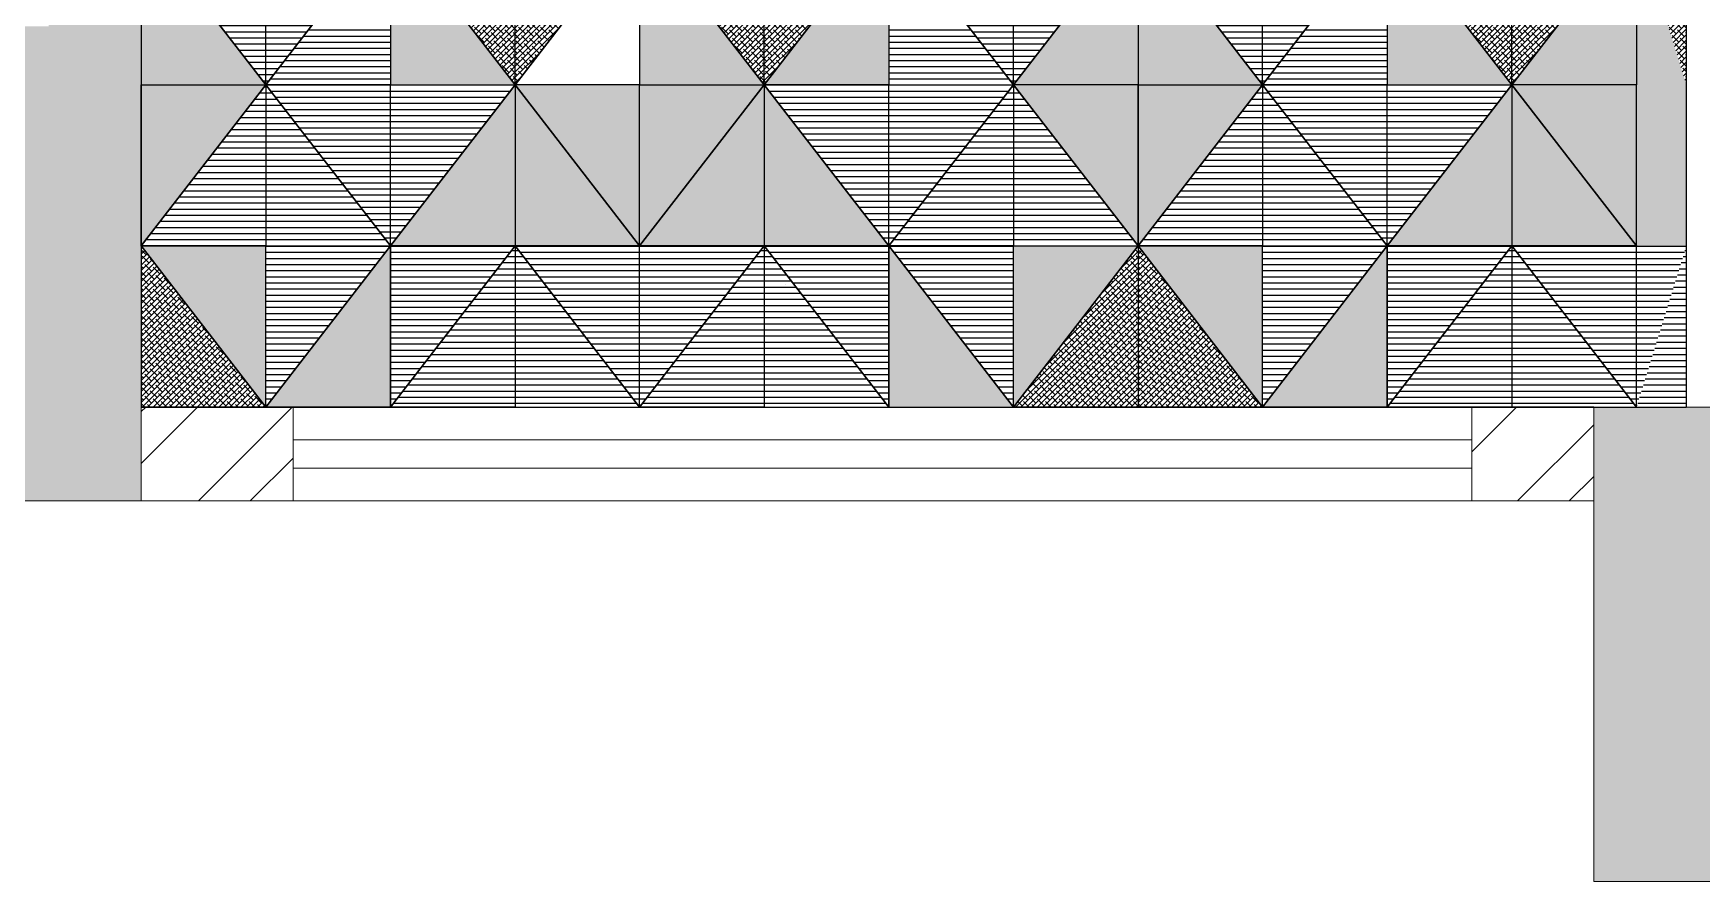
# Model space of a CAD drawing. Header units: millimetres. Extents: x 86441 to 190201, y 16532 to 98188.
# Drawn here: x 157429 to 161518, y 85053 to 87134 of the extents above; entities that cross this region are included whole.
import ezdxf

# ---------------------------------------------------------------- set-up
doc = ezdxf.new("R2010")
doc.units = ezdxf.units.MM
doc.header["$LTSCALE"] = 0.1
doc.layers.add('COLUMN', color=1, linetype='Continuous', lineweight=0)
doc.layers.add('WINDOW', color=5, linetype='Continuous', lineweight=0)
pattern_1 = [(0, (65173.731, 74447.435), (0, 15), [])]
pattern_2 = [(0, (64559.126, 73701.996), (0, 15), [])]
pattern_3 = [(45, (66895.312, 75217.435), (-6.7351921, 6.7351921), []), (135, (66895.312, 75217.435), (-20.2055763, 6.7351921), [23.8125, -14.2875])]
pattern_4 = [(0, (63569.447, 74447.435), (0, 15), [])]
pattern_5 = [(0, (62954.842, 73701.996), (0, 15), [])]
pattern_6 = [(45, (65291.028, 75217.435), (-6.7351921, 6.7351921), []), (135, (65291.028, 75217.435), (-20.2055763, 6.7351921), [23.8125, -14.2875])]
pattern_7 = [(0, (67616.893, 74447.435), (0, 15), [])]
pattern_8 = [(0, (67002.288, 73701.996), (0, 15), [])]
pattern_9 = [(0, (69298.474, 74061.116), (0, 15), [])]
pattern_10 = [(0, (67613.079, 73306.556), (0, 15), [])]
pattern_11 = [(45, (69338.474, 75217.435), (-6.7351921, 6.7351921), []), (135, (69338.474, 75217.435), (-20.2055763, 6.7351921), [23.8125, -14.2875])]

msp = doc.modelspace()

# ---------------------------------------------------------------- hatches: boundary and pattern name
at = {"true_color": 0xb1a785, "transparency": 33554687}
h = msp.add_hatch(color=253, dxfattribs=at)
h.dxf.hatch_style = 1
h.paths.add_polyline_path([(157693.7, 87402.9), (157466.7, 87402.9), (157466.7, 87150.6), (157693.7, 87150.6)])
h.paths.add_polyline_path([(157693.7, 87007.4), (157999.1, 87007.4), (157693.7, 87402.9)])
at = {"true_color": 0x65502f, "transparency": 33554687}
h = msp.add_hatch(dxfattribs=at)
h.set_pattern_fill('_USER', color=59, scale=15, pattern_type=0)
h.set_pattern_definition(pattern_1)
h.paths.add_polyline_path([(157693.7, 87402.9), (157999.1, 87402.9), (157999.1, 87007.4)])
at = {"true_color": 0x242b7a, "transparency": 33554687}
h = msp.add_hatch(dxfattribs=at)
h.set_pattern_fill('_USER', color=177, scale=15, pattern_type=0)
h.set_pattern_definition(pattern_2)
h.paths.add_polyline_path([(158304.5, 87402.9), (157999.1, 87007.4), (158304.5, 87007.4)])
at = {"true_color": 0x65502f, "transparency": 33554687}
h = msp.add_hatch(dxfattribs=at)
h.set_pattern_fill('_USER', color=59, scale=15, pattern_type=0)
h.set_pattern_definition(pattern_1)
h.paths.add_polyline_path([(158304.5, 87402.9), (157999.1, 87402.9), (157999.1, 87007.4)])
at = {"true_color": 0xb1a785, "transparency": 33554687}
h = msp.add_hatch(color=253, dxfattribs=at)
h.dxf.hatch_style = 1
h.paths.add_polyline_path([(158304.5, 87007.4), (158609.9, 87007.4), (158304.5, 87402.9)])
at = {"true_color": 0x65502f, "transparency": 33554687}
h = msp.add_hatch(dxfattribs=at)
h.set_pattern_fill('ANSI38', color=59, scale=3)
h.set_pattern_definition(pattern_3)
h.paths.add_polyline_path([(158609.9, 87007.4), (158609.9, 87402.9), (158304.5, 87402.9)])
h = msp.add_hatch(dxfattribs=at)
h.set_pattern_fill('ANSI38', color=59, scale=3)
h.set_pattern_definition(pattern_3)
h.paths.add_polyline_path([(158915.3, 87402.9), (158609.9, 87402.9), (158609.9, 87007.4)])
h = msp.add_hatch(dxfattribs=at)
h.set_pattern_fill('ANSI38', color=59, scale=3)
h.set_pattern_definition(pattern_6)
h.paths.add_polyline_path([(159220.7, 87007.4), (159220.7, 87402.9), (158915.3, 87402.9)])
at = {"true_color": 0xb1a785, "transparency": 33554687}
h = msp.add_hatch(color=253, dxfattribs=at)
h.dxf.hatch_style = 1
h.paths.add_polyline_path([(158915.3, 87007.4), (159220.7, 87007.4), (158915.3, 87402.9)])
h = msp.add_hatch(color=253, dxfattribs=at)
h.dxf.hatch_style = 1
h.paths.add_polyline_path([(159526.1, 87402.9), (159220.7, 87007.4), (159526.1, 87007.4)])
at = {"true_color": 0x65502f, "transparency": 33554687}
h = msp.add_hatch(dxfattribs=at)
h.set_pattern_fill('ANSI38', color=59, scale=3)
h.set_pattern_definition(pattern_6)
h.paths.add_polyline_path([(159526.1, 87402.9), (159220.7, 87402.9), (159220.7, 87007.4)])
at = {"true_color": 0x242b7a, "transparency": 33554687}
h = msp.add_hatch(dxfattribs=at)
h.set_pattern_fill('_USER', color=177, scale=15, pattern_type=0)
h.set_pattern_definition(pattern_5)
h.paths.add_polyline_path([(159526.1, 87007.4), (159831.5, 87007.4), (159526.1, 87402.9)])
at = {"true_color": 0x65502f, "transparency": 33554687}
h = msp.add_hatch(dxfattribs=at)
h.set_pattern_fill('_USER', color=59, scale=15, pattern_type=0)
h.set_pattern_definition(pattern_4)
h.paths.add_polyline_path([(159526.1, 87402.9), (159831.5, 87402.9), (159831.5, 87007.4)])
h = msp.add_hatch(dxfattribs=at)
h.set_pattern_fill('_USER', color=59, scale=15, pattern_type=0)
h.set_pattern_definition(pattern_4)
h.paths.add_polyline_path([(160136.9, 87402.9), (159831.5, 87402.9), (159831.5, 87007.4)])
at = {"true_color": 0xb1a785, "transparency": 33554687}
h = msp.add_hatch(color=253, dxfattribs=at)
h.dxf.hatch_style = 1
h.paths.add_polyline_path([(160136.9, 87402.9), (159831.5, 87007.4), (160136.9, 87007.4)])
at = {"true_color": 0x65502f, "transparency": 33554687}
h = msp.add_hatch(dxfattribs=at)
h.set_pattern_fill('_USER', color=59, scale=15, pattern_type=0)
h.set_pattern_definition(pattern_7)
h.paths.add_polyline_path([(160136.9, 87402.9), (160442.3, 87402.9), (160442.3, 87007.4)])
at = {"true_color": 0xb1a785, "transparency": 33554687}
h = msp.add_hatch(color=253, dxfattribs=at)
h.dxf.hatch_style = 1
h.paths.add_polyline_path([(160136.9, 87007.4), (160442.3, 87007.4), (160136.9, 87402.9)])
at = {"true_color": 0x242b7a, "transparency": 33554687}
h = msp.add_hatch(dxfattribs=at)
h.set_pattern_fill('_USER', color=177, scale=15, pattern_type=0)
h.set_pattern_definition(pattern_8)
h.paths.add_polyline_path([(160747.7, 87402.9), (160442.3, 87007.4), (160747.7, 87007.4)])
at = {"true_color": 0x65502f, "transparency": 33554687}
h = msp.add_hatch(dxfattribs=at)
h.set_pattern_fill('_USER', color=59, scale=15, pattern_type=0)
h.set_pattern_definition(pattern_7)
h.paths.add_polyline_path([(160747.7, 87402.9), (160442.3, 87402.9), (160442.3, 87007.4)])
at = {"true_color": 0xb1a785, "transparency": 33554687}
h = msp.add_hatch(color=253, dxfattribs=at)
h.dxf.hatch_style = 1
h.paths.add_polyline_path([(160747.7, 87007.4), (161053.1, 87007.4), (160747.7, 87402.9)])
at = {"true_color": 0x65502f, "transparency": 33554687}
h = msp.add_hatch(dxfattribs=at)
h.set_pattern_fill('ANSI38', color=59, scale=3)
h.set_pattern_definition(pattern_11)
h.paths.add_polyline_path([(161053.1, 87007.4), (161053.1, 87402.9), (160747.7, 87402.9)])
h = msp.add_hatch(dxfattribs=at)
h.set_pattern_fill('ANSI38', color=59, scale=3)
h.set_pattern_definition(pattern_11)
h.paths.add_polyline_path([(161358.5, 87402.9), (161053.1, 87402.9), (161053.1, 87007.4)])
at = {"true_color": 0xb1a785, "transparency": 33554687}
h = msp.add_hatch(color=253, dxfattribs=at)
h.dxf.hatch_style = 1
h.paths.add_polyline_path([(161358.5, 87402.9), (161053.1, 87007.4), (161358.5, 87007.4)])
h = msp.add_hatch(color=253, dxfattribs=at)
h.dxf.hatch_style = 1
h.paths.add_polyline_path([(161358.5, 87402.9), (161480.7, 87007.4), (161358.5, 87007.4)])
at = {"true_color": 0x65502f, "transparency": 33554687}
h = msp.add_hatch(dxfattribs=at)
h.set_pattern_fill('ANSI38', color=59, scale=3)
h.set_pattern_definition(pattern_11)
h.paths.add_polyline_path([(161358.5, 87402.9), (161480.7, 87402.9), (161480.7, 87007.4)])
h = msp.add_hatch(dxfattribs=at)
h.set_pattern_fill('_USER', color=59, scale=15, pattern_type=0)
h.set_pattern_definition(pattern_1)
h.paths.add_polyline_path([(157693.7, 86612), (157999.1, 86612), (157999.1, 87007.4)])
at = {"true_color": 0xb1a785, "transparency": 33554687}
h = msp.add_hatch(color=253, dxfattribs=at)
h.dxf.hatch_style = 1
h.paths.add_polyline_path([(157693.7, 86612), (157999.1, 87007.4), (157693.7, 87007.4)])
at = {"true_color": 0x65502f, "transparency": 33554687}
h = msp.add_hatch(dxfattribs=at)
h.set_pattern_fill('_USER', color=59, scale=15, pattern_type=0)
h.set_pattern_definition([(0, (66244.522, 74327.435), (0, 15), [])])
h.paths.add_polyline_path([(158304.5, 86612), (157999.1, 86612), (157999.1, 87007.4)])
at = {"true_color": 0x242b7a, "transparency": 33554687}
h = msp.add_hatch(dxfattribs=at)
h.set_pattern_fill('_USER', color=177, scale=15, pattern_type=0)
h.set_pattern_definition(pattern_2)
h.paths.add_polyline_path([(158304.5, 87007.4), (157999.1, 87007.4), (158304.5, 86612)])
at = {"true_color": 0x66682c, "transparency": 33554687}
h = msp.add_hatch(color=77, dxfattribs=at)
h.dxf.hatch_style = 1
h.paths.add_polyline_path([(158304.5, 86612), (158609.9, 86612), (158609.9, 87007.4)])
at = {"true_color": 0x242b7a, "transparency": 33554687}
h = msp.add_hatch(dxfattribs=at)
h.set_pattern_fill('_USER', color=177, scale=15, pattern_type=0)
h.set_pattern_definition([(0, (65849.917, 73701.996), (0, 15), [])])
h.paths.add_polyline_path([(158609.9, 87007.4), (158304.5, 87007.4), (158304.5, 86612)])
at = {"true_color": 0x66682c, "transparency": 33554687}
h = msp.add_hatch(color=77, dxfattribs=at)
h.dxf.hatch_style = 1
h.paths.add_polyline_path([(158915.3, 86612), (158609.9, 86612), (158609.9, 87007.4)])
at = {"true_color": 0xb1a785, "transparency": 33554687}
h = msp.add_hatch(color=253, dxfattribs=at)
h.dxf.hatch_style = 1
h.paths.add_polyline_path([(158915.3, 87007.4), (158609.9, 87007.4), (158915.3, 86612)])
at = {"true_color": 0x66682c, "transparency": 33554687}
h = msp.add_hatch(color=77, dxfattribs=at)
h.dxf.hatch_style = 1
h.paths.add_polyline_path([(158915.3, 86612), (159220.7, 86612), (159220.7, 87007.4)])
at = {"true_color": 0xb1a785, "transparency": 33554687}
h = msp.add_hatch(color=253, dxfattribs=at)
h.dxf.hatch_style = 1
h.paths.add_polyline_path([(158915.3, 86612), (159220.7, 87007.4), (158915.3, 87007.4)])
at = {"true_color": 0x66682c, "transparency": 33554687}
h = msp.add_hatch(color=77, dxfattribs=at)
h.dxf.hatch_style = 1
h.paths.add_polyline_path([(159526.1, 86612), (159220.7, 86612), (159220.7, 87007.4)])
at = {"true_color": 0x242b7a, "transparency": 33554687}
h = msp.add_hatch(dxfattribs=at)
h.set_pattern_fill('_USER', color=177, scale=15, pattern_type=0)
h.set_pattern_definition([(0, (64245.633, 73701.996), (0, 15), [])])
h.paths.add_polyline_path([(159526.1, 87007.4), (159220.7, 87007.4), (159526.1, 86612)])
at = {"true_color": 0x65502f, "transparency": 33554687}
h = msp.add_hatch(dxfattribs=at)
h.set_pattern_fill('_USER', color=59, scale=15, pattern_type=0)
h.set_pattern_definition([(0, (64640.237, 74327.435), (0, 15), [])])
h.paths.add_polyline_path([(159526.1, 86612), (159831.5, 86612), (159831.5, 87007.4)])
at = {"true_color": 0x242b7a, "transparency": 33554687}
h = msp.add_hatch(dxfattribs=at)
h.set_pattern_fill('_USER', color=177, scale=15, pattern_type=0)
h.set_pattern_definition(pattern_5)
h.paths.add_polyline_path([(159526.1, 86612), (159831.5, 87007.4), (159526.1, 87007.4)])
at = {"true_color": 0x65502f, "transparency": 33554687}
h = msp.add_hatch(dxfattribs=at)
h.set_pattern_fill('_USER', color=59, scale=15, pattern_type=0)
h.set_pattern_definition(pattern_4)
h.paths.add_polyline_path([(160136.9, 86612), (159831.5, 86612), (159831.5, 87007.4)])
at = {"true_color": 0xb1a785, "transparency": 33554687}
h = msp.add_hatch(color=253, dxfattribs=at)
h.dxf.hatch_style = 1
h.paths.add_polyline_path([(160136.9, 87007.4), (159831.5, 87007.4), (160136.9, 86612)])
at = {"true_color": 0x65502f, "transparency": 33554687}
h = msp.add_hatch(dxfattribs=at)
h.set_pattern_fill('_USER', color=59, scale=15, pattern_type=0)
h.set_pattern_definition(pattern_7)
h.paths.add_polyline_path([(160136.9, 86612), (160442.3, 86612), (160442.3, 87007.4)])
at = {"true_color": 0xb1a785, "transparency": 33554687}
h = msp.add_hatch(color=253, dxfattribs=at)
h.dxf.hatch_style = 1
h.paths.add_polyline_path([(160136.9, 86612), (160442.3, 87007.4), (160136.9, 87007.4)])
at = {"true_color": 0x65502f, "transparency": 33554687}
h = msp.add_hatch(dxfattribs=at)
h.set_pattern_fill('_USER', color=59, scale=15, pattern_type=0)
h.set_pattern_definition([(0, (68687.684, 74327.435), (0, 15), [])])
h.paths.add_polyline_path([(160747.7, 86612), (160442.3, 86612), (160442.3, 87007.4)])
at = {"true_color": 0x242b7a, "transparency": 33554687}
h = msp.add_hatch(dxfattribs=at)
h.set_pattern_fill('_USER', color=177, scale=15, pattern_type=0)
h.set_pattern_definition(pattern_8)
h.paths.add_polyline_path([(160747.7, 87007.4), (160442.3, 87007.4), (160747.7, 86612)])
at = {"true_color": 0x66682c, "transparency": 33554687}
h = msp.add_hatch(color=77, dxfattribs=at)
h.dxf.hatch_style = 1
h.paths.add_polyline_path([(160747.7, 86612), (161053.1, 86612), (161053.1, 87007.4)])
at = {"true_color": 0x242b7a, "transparency": 33554687}
h = msp.add_hatch(dxfattribs=at)
h.set_pattern_fill('_USER', color=177, scale=15, pattern_type=0)
h.set_pattern_definition([(0, (68293.079, 73701.996), (0, 15), [])])
h.paths.add_polyline_path([(161053.1, 87007.4), (160747.7, 87007.4), (160747.7, 86612)])
at = {"true_color": 0x66682c, "transparency": 33554687}
h = msp.add_hatch(color=77, dxfattribs=at)
h.dxf.hatch_style = 1
h.paths.add_polyline_path([(161358.5, 86612), (161053.1, 86612), (161053.1, 87007.4)])
at = {"true_color": 0xb1a785, "transparency": 33554687}
h = msp.add_hatch(color=253, dxfattribs=at)
h.dxf.hatch_style = 1
h.paths.add_polyline_path([(161358.5, 87007.4), (161053.1, 87007.4), (161358.5, 86612)])
h = msp.add_hatch(color=253, dxfattribs=at)
h.dxf.hatch_style = 1
h.paths.add_polyline_path([(161358.5, 87007.4), (161480.7, 87007.4), (161358.5, 86612)])
at = {"true_color": 0x66682c, "transparency": 33554687}
h = msp.add_hatch(color=77, dxfattribs=at)
h.dxf.hatch_style = 1
h.paths.add_polyline_path([(161358.5, 86612), (161480.7, 86612), (161480.7, 87007.4)])
at = {"true_color": 0x65502f, "transparency": 33554687}
h = msp.add_hatch(dxfattribs=at)
h.set_pattern_fill('ANSI38', color=59, scale=3)
h.set_pattern_definition([(45, (65979.126, 75281.996), (-6.7351921, 6.7351921), []), (135, (65979.126, 75281.996), (-20.2055763, 6.7351921), [23.8125, -14.2875])])
h.paths.add_polyline_path([(157693.7, 86612), (157693.7, 86216.6), (157999.1, 86216.6)])
at = {"true_color": 0x66682c, "transparency": 33554687}
h = msp.add_hatch(color=77, dxfattribs=at)
h.dxf.hatch_style = 1
h.paths.add_polyline_path([(157693.7, 86612), (157999.1, 86612), (157999.1, 86216.6)])
at = {"true_color": 0x65502f, "transparency": 33554687}
h = msp.add_hatch(dxfattribs=at)
h.set_pattern_fill('_USER', color=59, scale=15, pattern_type=0)
h.set_pattern_definition([(0, (66244.522, 73336.556), (0, 15), [])])
h.paths.add_polyline_path([(158304.5, 86612), (157999.1, 86612), (157999.1, 86216.6)])
at = {"true_color": 0xb1a785, "transparency": 33554687}
h = msp.add_hatch(color=253, dxfattribs=at)
h.dxf.hatch_style = 1
h.paths.add_polyline_path([(158304.5, 86612), (157999.1, 86216.6), (158304.5, 86216.6)])
at = {"true_color": 0x65502f, "transparency": 33554687}
h = msp.add_hatch(dxfattribs=at)
h.set_pattern_fill('_USER', color=59, scale=15, pattern_type=0)
h.set_pattern_definition([(0, (66549.917, 73336.556), (0, 15), [])])
h.paths.add_polyline_path([(158609.9, 86612), (158304.5, 86612), (158304.5, 86216.6)])
h = msp.add_hatch(dxfattribs=at)
h.set_pattern_fill('_USER', color=59, scale=15, pattern_type=0)
h.set_pattern_definition([(0, (65756.893, 74061.116), (0, 15), [])])
h.paths.add_polyline_path([(158304.5, 86216.6), (158609.9, 86216.6), (158609.9, 86612)])
h = msp.add_hatch(dxfattribs=at)
h.set_pattern_fill('_USER', color=59, scale=15, pattern_type=0)
h.set_pattern_definition([(0, (66855.312, 74061.116), (0, 15), [])])
h.paths.add_polyline_path([(158915.3, 86216.6), (158609.9, 86216.6), (158609.9, 86612)])
at = {"true_color": 0x242b7a, "transparency": 33554687}
h = msp.add_hatch(dxfattribs=at)
h.set_pattern_fill('_USER', color=177, scale=15, pattern_type=0)
h.set_pattern_definition([(0, (65169.917, 73306.556), (0, 15), [])])
h.paths.add_polyline_path([(158915.3, 86612), (158609.9, 86612), (158915.3, 86216.6)])
at = {"true_color": 0x65502f, "transparency": 33554687}
h = msp.add_hatch(dxfattribs=at)
h.set_pattern_fill('_USER', color=59, scale=15, pattern_type=0)
h.set_pattern_definition([(0, (65251.028, 74061.116), (0, 15), [])])
h.paths.add_polyline_path([(158915.3, 86216.6), (159220.7, 86216.6), (159220.7, 86612)])
at = {"true_color": 0x242b7a, "transparency": 33554687}
h = msp.add_hatch(dxfattribs=at)
h.set_pattern_fill('_USER', color=177, scale=15, pattern_type=0)
h.set_pattern_definition([(0, (63565.633, 73306.556), (0, 15), [])])
h.paths.add_polyline_path([(158915.3, 86216.6), (159220.7, 86612), (158915.3, 86612)])
at = {"true_color": 0x65502f, "transparency": 33554687}
h = msp.add_hatch(dxfattribs=at)
h.set_pattern_fill('_USER', color=59, scale=15, pattern_type=0)
h.set_pattern_definition([(0, (64945.633, 73336.556), (0, 15), [])])
h.paths.add_polyline_path([(159220.7, 86612), (159526.1, 86612), (159526.1, 86216.6)])
h = msp.add_hatch(dxfattribs=at)
h.set_pattern_fill('_USER', color=59, scale=15, pattern_type=0)
h.set_pattern_definition([(0, (64152.609, 74061.116), (0, 15), [])])
h.paths.add_polyline_path([(159526.1, 86216.6), (159220.7, 86216.6), (159220.7, 86612)])
h = msp.add_hatch(dxfattribs=at)
h.set_pattern_fill('_USER', color=59, scale=15, pattern_type=0)
h.set_pattern_definition([(0, (64640.237, 73336.556), (0, 15), [])])
h.paths.add_polyline_path([(159526.1, 86612), (159831.5, 86612), (159831.5, 86216.6)])
at = {"true_color": 0xb1a785, "transparency": 33554687}
h = msp.add_hatch(color=253, dxfattribs=at)
h.dxf.hatch_style = 1
h.paths.add_polyline_path([(159526.1, 86216.6), (159831.5, 86216.6), (159526.1, 86612)])
at = {"true_color": 0x65502f, "transparency": 33554687}
h = msp.add_hatch(dxfattribs=at)
h.set_pattern_fill('ANSI38', color=59, scale=3)
h.set_pattern_definition([(45, (64374.842, 75281.996), (-6.7351921, 6.7351921), []), (135, (64374.842, 75281.996), (-20.2055763, 6.7351921), [23.8125, -14.2875])])
h.paths.add_polyline_path([(159831.5, 86216.6), (160136.9, 86216.6), (160136.9, 86612)])
at = {"true_color": 0x66682c, "transparency": 33554687}
h = msp.add_hatch(color=77, dxfattribs=at)
h.dxf.hatch_style = 1
h.paths.add_polyline_path([(160136.9, 86612), (159831.5, 86612), (159831.5, 86216.6)])
at = {"true_color": 0x65502f, "transparency": 33554687}
h = msp.add_hatch(dxfattribs=at)
h.set_pattern_fill('ANSI38', color=59, scale=3)
h.set_pattern_definition([(45, (68422.288, 75281.996), (-6.7351921, 6.7351921), []), (135, (68422.288, 75281.996), (-20.2055763, 6.7351921), [23.8125, -14.2875])])
h.paths.add_polyline_path([(160136.9, 86612), (160136.9, 86216.6), (160442.3, 86216.6)])
at = {"true_color": 0x66682c, "transparency": 33554687}
h = msp.add_hatch(color=77, dxfattribs=at)
h.dxf.hatch_style = 1
h.paths.add_polyline_path([(160136.9, 86612), (160442.3, 86612), (160442.3, 86216.6)])
at = {"true_color": 0x65502f, "transparency": 33554687}
h = msp.add_hatch(dxfattribs=at)
h.set_pattern_fill('_USER', color=59, scale=15, pattern_type=0)
h.set_pattern_definition([(0, (68687.684, 73336.556), (0, 15), [])])
h.paths.add_polyline_path([(160747.7, 86612), (160442.3, 86612), (160442.3, 86216.6)])
at = {"true_color": 0xb1a785, "transparency": 33554687}
h = msp.add_hatch(color=253, dxfattribs=at)
h.dxf.hatch_style = 1
h.paths.add_polyline_path([(160747.7, 86612), (160442.3, 86216.6), (160747.7, 86216.6)])
at = {"true_color": 0x65502f, "transparency": 33554687}
h = msp.add_hatch(dxfattribs=at)
h.set_pattern_fill('_USER', color=59, scale=15, pattern_type=0)
h.set_pattern_definition([(0, (68993.079, 73336.556), (0, 15), [])])
h.paths.add_polyline_path([(161053.1, 86612), (160747.7, 86612), (160747.7, 86216.6)])
h = msp.add_hatch(dxfattribs=at)
h.set_pattern_fill('_USER', color=59, scale=15, pattern_type=0)
h.set_pattern_definition([(0, (68200.055, 74061.116), (0, 15), [])])
h.paths.add_polyline_path([(160747.7, 86216.6), (161053.1, 86216.6), (161053.1, 86612)])
h = msp.add_hatch(dxfattribs=at)
h.set_pattern_fill('_USER', color=59, scale=15, pattern_type=0)
h.set_pattern_definition(pattern_9)
h.paths.add_polyline_path([(161358.5, 86216.6), (161053.1, 86216.6), (161053.1, 86612)])
at = {"true_color": 0x242b7a, "transparency": 33554687}
h = msp.add_hatch(dxfattribs=at)
h.set_pattern_fill('_USER', color=177, scale=15, pattern_type=0)
h.set_pattern_definition(pattern_10)
h.paths.add_polyline_path([(161358.5, 86612), (161053.1, 86612), (161358.5, 86216.6)])
h = msp.add_hatch(dxfattribs=at)
h.set_pattern_fill('_USER', color=177, scale=15, pattern_type=0)
h.set_pattern_definition(pattern_10)
h.paths.add_polyline_path([(161358.5, 86612), (161480.7, 86612), (161358.5, 86216.6)])
at = {"true_color": 0x65502f, "transparency": 33554687}
h = msp.add_hatch(dxfattribs=at)
h.set_pattern_fill('_USER', color=59, scale=15, pattern_type=0)
h.set_pattern_definition(pattern_9)
h.paths.add_polyline_path([(161358.5, 86216.6), (161480.7, 86216.6), (161480.7, 86612)])
at = {"layer": 'COLUMN', "true_color": 0xed1f24, "transparency": 33554687}
h = msp.add_hatch(dxfattribs=at)
h.set_pattern_fill('AR-CONC', color=240, scale=2)
h.set_pattern_definition([(50, (64319.13, 59517.1), (364.36934, -31.8782), [38.1, -419.1]), (355, (64319.13, 59517.1), (-70.4868, 382.1137), [30.48, -335.2812]), (100.45144, (64349.5, 59514.44), (293.8825, 350.2355), [32.38, -356.1805]), (46.1842, (64319.13, 59618.7), (542.158, -84.0847), [57.15, -628.65]), (96.63556, (64364.3, 59611.7), (474.8083, 494.8522), [48.57, -534.2712]), (351.18415, (64319.1, 59618.7), (474.8083, 494.8522), [45.72, -502.9195]), (21, (64369.93, 59593.3), (303.2288, -204.5304), [38.1, -419.1]), (326, (64369.93, 59593.3), (123.604, 368.3759), [30.48, -335.28]), (71.45144, (64395.2, 59576.25), (426.8328, 163.8455), [32.38, -356.1799]), (37.5, (64319.13, 59517.1), (6.1772, 169.11008), [0, -331.216, 0, -340.36, 0, -336.55]), (7.5, (64319.13, 59517.1), (133.63933, 200.36115), [0, -194.056, 0, -323.596, 0, -128.27]), (327.5, (64205.84, 59517.1), (271.18119, -11.45749), [0, -127, 0, -396.24, 0, -525.78]), (317.5, (64155.04, 59517.1), (296.25836, 50.853), [0, -165.1, 0, -263.144, 0, -373.38])])
h.paths.add_polyline_path([(171882, 91480.7), (170717, 91480.7), (170717, 91178.7), (171882, 91178.7)])
h.paths.add_polyline_path([(162418.7, 91220.6), (161253.7, 91220.6), (161253.7, 90918.6), (162416.7, 90918.6)])
h.paths.add_polyline_path([(153621.7, 96693.6), (152341.7, 96693.6), (152341.7, 96314.6), (153621.7, 96314.6), (153621.7, 96340.5)])
h.paths.add_polyline_path([(166967.7, 86283.6), (166584.7, 86283.6), (166584.7, 85052.6), (166967.7, 85052.6)])
h.paths.add_polyline_path([(161555.7, 86216.6), (161253.7, 86216.6), (161253.7, 85052.6), (161555.7, 85052.6)])
h.paths.add_polyline_path([(157693.7, 87150.6), (157391.7, 87150.6), (157391.7, 85986.6), (157693.7, 85986.6)])
h.paths.add_polyline_path([(153621.7, 86365.6), (152341.7, 86365.6), (152341.7, 85986.6), (153621.7, 85986.6)])
h.paths.add_polyline_path([(157693.7, 96463.6), (157693.7, 96693.6), (157391.7, 96693.6), (157391.7, 95529.6), (157693.7, 95529.6)])
h.paths.add_polyline_path([(161555.7, 96693.6), (161253.7, 96693.6), (161253.7, 95529.6), (161555.7, 95529.6)])
h.paths.add_polyline_path([(176431, 86543.7), (176201, 86543.7), (176048, 86543.7), (176048, 86206.4), (176048, 85542.7), (176048, 85312.7), (176431, 85312.7)])
h.paths.add_polyline_path([(171019, 86881.7), (170792, 86881.7), (170717, 86881.7), (170717, 86476.7), (170717, 85312.7), (171019, 85312.7), (171019, 85542.7)])
h.paths.add_polyline_path([(171019, 96723.7), (171019, 96953.7), (170717, 96953.7), (170717, 95789.7), (170792, 95789.7), (170792, 95790.5), (171019, 95790.5), (171019, 96454.1)])
at = {"layer": 'COLUMN', "lineweight": 9, "true_color": 0x636466, "transparency": 33554687}
h = msp.add_hatch(dxfattribs=at)
h.set_pattern_fill('STEEL', color=251, scale=80)
h.set_pattern_definition([(45, (64319.13, 59517.1), (-179.6051, 179.6051), []), (45, (64319.13, 59644.1), (-179.6051, 179.6051), [])])
h.paths.add_polyline_path([(164595.2, 86583.6), (164255.7, 86583.6), (164255.7, 86433.6), (164595.2, 86433.6)])
h.paths.add_polyline_path([(174507, 93073.4), (174357, 93073.4), (174357, 91923.4), (174507, 91923.4)], flags=17)
h.paths.add_polyline_path([(173607, 92073.4), (172557, 92073.4), (172557, 91923.4), (173607, 91923.4)], flags=17)
h.paths.add_polyline_path([(165970.7, 88424.6), (163243.7, 88424.6), (163243.7, 88274.6), (165970.7, 88274.6)])
h.paths.add_polyline_path([(164255.7, 86216.6), (164255.7, 86477), (164105.7, 86477), (164105.7, 86216.6), (164105.7, 85282.6), (164255.7, 85282.6)])
h.paths.add_polyline_path([(165495.2, 86482.6), (165345.2, 86482.6), (165345.2, 85282.6), (165495.2, 85282.6), (165495.2, 85783.1)])
h.paths.add_polyline_path([(164105.7, 86374.6), (163655.7, 86374.6), (163655.7, 86224.6), (164105.7, 86224.6)])
h.paths.add_polyline_path([(164255.7, 87374.6), (164105.7, 87374.6), (164105.7, 86989.1), (164255.7, 86989.1)])
h.paths.add_polyline_path([(164105.7, 87374.6), (162455.7, 87374.6), (162455.7, 87224.6), (164105.7, 87224.6)])
h.paths.add_polyline_path([(162905.7, 87224.6), (162755.7, 87224.6), (162755.7, 86224.6), (162905.7, 86224.6), (162905.7, 86374.6)])
h.paths.add_polyline_path([(166737.7, 86583.6), (166584.7, 86583.6), (166245.2, 86583.6), (166245.2, 86433.6), (166584.7, 86433.6), (166737.7, 86433.6)], flags=17)
h.paths.add_polyline_path([(157391.7, 86216.6), (153621.7, 86216.6), (153621.7, 85986.6), (157391.7, 85986.6)])
h.paths.add_polyline_path([(161253.7, 86216.6), (160954.7, 86216.6), (160954.7, 85986.6), (161253.7, 85986.6)])
h.paths.add_polyline_path([(158065.7, 86216.6), (157693.7, 86216.6), (157693.7, 85986.6), (158065.7, 85986.6)])
h.paths.add_polyline_path([(166584.7, 85282.6), (166309.8, 85282.6), (166309.8, 85052.6), (166584.7, 85052.6)])
h.paths.add_polyline_path([(165770.1, 85282.6), (165070.3, 85282.6), (165070.3, 85052.6), (165770.1, 85052.6)])
h.paths.add_polyline_path([(164524.9, 85282.6), (161555.7, 85282.6), (161555.7, 85052.6), (164524.9, 85052.6)])
h.paths.add_polyline_path([(166200.7, 88274.6), (165970.7, 88274.6), (165970.7, 87558.6), (166737.7, 87558.6), (166737.7, 86285.6), (166967.7, 86285.6), (166967.7, 87788.6), (166200.7, 87788.6)])
h.paths.add_polyline_path([(166200.7, 91516.6), (165970.7, 91516.6), (165970.7, 91163.6), (166200.7, 91163.6)])
h.paths.add_polyline_path([(166200.7, 96693.6), (165970.7, 96693.6), (165206.7, 96693.6), (165206.7, 96463.6), (165970.7, 96463.6), (165970.7, 94405.6), (166200.7, 94405.6)])
h.paths.add_polyline_path([(162317.7, 96693.6), (161555.7, 96693.6), (161555.7, 96463.6), (162317.7, 96463.6)])
h.paths.add_polyline_path([(158065.7, 96693.6), (157693.7, 96693.6), (157693.7, 96463.6), (158065.7, 96463.6)])
h.paths.add_polyline_path([(161253.7, 96693.6), (160954.7, 96693.6), (160954.7, 96463.6), (161253.7, 96463.6)])
h.paths.add_polyline_path([(157391.7, 96693.6), (153621.7, 96693.6), (153621.7, 96463.6), (157391.7, 96463.6)])
edge = h.paths.add_edge_path()
edge.add_line((176201, 86543.7), (176431, 86543.7))
edge.add_line((176204.2, 87817), (176201, 86538.2))
edge.add_line((176431, 88048.7), (176431, 86543.7))
edge.add_line((175664, 88048.7), (176431, 88048.7))
edge.add_line((175434.1, 87818.7), (176204.2, 87817))
edge.add_line((175664, 96953.7), (175664, 88048.7))
edge.add_line((175434.1, 96723.7), (175434.1, 87818.7))
edge.add_line((171019, 96953.7), (175664, 96953.7))
edge.add_line((171019, 96723.7), (175434.1, 96723.7))
edge.add_line((171019, 96953.7), (171019, 96723.7))
h.paths.add_polyline_path([(176048, 85542.7), (176048, 85312.7), (171019, 85312.7), (171019, 85542.7)])

# ---------------------------------------------------------------- linework, layer by layer
at = {"transparency": 33554687}
for p, q in [((161480.7, 89136.6), (161480.7, 86216.6)), ((157693.7, 86216.6), (161253.7, 86216.6))]:
    msp.add_line(p, q, dxfattribs=at)
at = {"color": 4, "lineweight": 18, "transparency": 33554687}
msp.add_line((161480.7, 86216.6), (161480.7, 89136.6), dxfattribs=at)
at = {"color": 7, "true_color": 0xffffff, "transparency": 33554687}
for p, q in [((157693.7, 87116.6), (157693.7, 86816.6)), ((157693.7, 87116.6), (157693.7, 86816.6)), ((160136.9, 87116.6), (160136.9, 86816.6)), ((160136.9, 87116.6), (160136.9, 86816.6)), ((160136.9, 87116.6), (160136.9, 86816.6)), ((160136.9, 87116.6), (160136.9, 86816.6)), ((157693.7, 86816.6), (157693.7, 86516.6)), ((157693.7, 86816.6), (157693.7, 86516.6)), ((160136.9, 86816.6), (160136.9, 86516.6)), ((160136.9, 86816.6), (160136.9, 86516.6)), ((160136.9, 86816.6), (160136.9, 86516.6)), ((160136.9, 86816.6), (160136.9, 86516.6)), ((157693.7, 86516.6), (157693.7, 86216.6)), ((157693.7, 86516.6), (157693.7, 86216.6)), ((159273.7, 86516.6), (159273.7, 86516.6)), ((160136.9, 86516.6), (160136.9, 86216.6)), ((160136.9, 86516.6), (160136.9, 86216.6)), ((160136.9, 86516.6), (160136.9, 86216.6)), ((160136.9, 86516.6), (160136.9, 86216.6)), ((157993.7, 86216.6), (157693.7, 86216.6)), ((158293.7, 86216.6), (157993.7, 86216.6)), ((159536.9, 86216.6), (159836.9, 86216.6)), ((159836.9, 86216.6), (160136.9, 86216.6)), ((160436.9, 86216.6), (160136.9, 86216.6)), ((160736.9, 86216.6), (160436.9, 86216.6)), ((160573.7, 86216.6), (160573.7, 86216.6)), ((160953.7, 86216.6), (160653.7, 86216.6)), ((161253.7, 86216.6), (160953.7, 86216.6)), ((161358.5, 86216.6), (161480.7, 86216.6))]:
    msp.add_line(p, q, dxfattribs=at)
at = {"color": 18, "lineweight": 5, "true_color": 0x000000, "transparency": 33554687}
for p, q in [((161358.5, 86216.6), (157693.7, 86216.6)), ((157693.7, 85986.6), (161253.7, 85986.6))]:
    msp.add_line(p, q, dxfattribs=at)
at = {"color": 18, "true_color": 0x000000, "transparency": 33554687}
msp.add_line((157693.7, 86216.6), (161253.7, 86216.6), dxfattribs=at)
at = {"color": 253, "true_color": 0xb1a785, "transparency": 33554687}
for points in [[(157999.1, 87007.4), (157999.1, 87402.9), (157693.7, 87402.9)], [(157693.7, 87402.9), (157693.7, 87007.4), (157999.1, 87007.4)], [(158304.5, 87402.9), (158304.5, 87007.4), (157999.1, 87007.4)], [(157999.1, 87007.4), (157999.1, 87402.9), (158304.5, 87402.9)], [(158304.5, 87402.9), (158304.5, 87007.4), (158609.9, 87007.4)], [(158609.9, 87007.4), (158609.9, 87402.9), (158304.5, 87402.9)], [(158609.9, 87007.4), (158609.9, 87402.9), (158915.3, 87402.9)], [(158915.3, 87402.9), (158915.3, 87007.4), (158609.9, 87007.4)], [(159220.7, 87007.4), (159220.7, 87402.9), (158915.3, 87402.9)], [(158915.3, 87402.9), (158915.3, 87007.4), (159220.7, 87007.4)], [(159526.1, 87402.9), (159526.1, 87007.4), (159220.7, 87007.4)], [(159220.7, 87007.4), (159220.7, 87402.9), (159526.1, 87402.9)], [(159526.1, 87402.9), (159526.1, 87007.4), (159831.5, 87007.4)], [(159831.5, 87007.4), (159831.5, 87402.9), (159526.1, 87402.9)], [(159831.5, 87007.4), (159831.5, 87402.9), (160136.9, 87402.9)], [(160136.9, 87402.9), (160136.9, 87007.4), (159831.5, 87007.4)], [(160442.3, 87007.4), (160442.3, 87402.9), (160136.9, 87402.9)], [(160136.9, 87402.9), (160136.9, 87007.4), (160442.3, 87007.4)], [(160747.7, 87402.9), (160747.7, 87007.4), (160442.3, 87007.4)], [(160442.3, 87007.4), (160442.3, 87402.9), (160747.7, 87402.9)], [(160747.7, 87402.9), (160747.7, 87007.4), (161053.1, 87007.4)], [(161053.1, 87007.4), (161053.1, 87402.9), (160747.7, 87402.9)], [(161053.1, 87007.4), (161053.1, 87402.9), (161358.5, 87402.9)], [(161358.5, 87402.9), (161358.5, 87007.4), (161053.1, 87007.4)], [(157999.1, 87007.4), (157999.1, 86612), (157693.7, 86612)], [(157693.7, 86612), (157693.7, 87007.4), (157999.1, 87007.4)], [(157999.1, 87007.4), (157999.1, 86612), (158304.5, 86612)], [(158304.5, 86612), (158304.5, 87007.4), (157999.1, 87007.4)], [(158304.5, 86612), (158304.5, 87007.4), (158609.9, 87007.4)], [(158915.3, 86612), (158915.3, 87007.4), (158609.9, 87007.4)], [(158915.3, 86612), (158915.3, 87007.4), (159220.7, 87007.4)], [(159526.1, 86612), (159526.1, 87007.4), (159220.7, 87007.4)], [(159831.5, 87007.4), (159831.5, 86612), (159526.1, 86612)], [(159526.1, 86612), (159526.1, 87007.4), (159831.5, 87007.4)], [(159831.5, 87007.4), (159831.5, 86612), (160136.9, 86612)], [(160136.9, 86612), (160136.9, 87007.4), (159831.5, 87007.4)], [(160442.3, 87007.4), (160442.3, 86612), (160136.9, 86612)], [(160136.9, 86612), (160136.9, 87007.4), (160442.3, 87007.4)], [(160442.3, 87007.4), (160442.3, 86612), (160747.7, 86612)], [(160747.7, 86612), (160747.7, 87007.4), (160442.3, 87007.4)], [(160747.7, 86612), (160747.7, 87007.4), (161053.1, 87007.4)], [(161358.5, 86612), (161358.5, 87007.4), (161053.1, 87007.4)], [(157693.7, 86612), (157693.7, 86216.6), (157999.1, 86216.6)], [(157999.1, 86216.6), (157999.1, 86612), (158304.5, 86612)], [(158304.5, 86612), (158304.5, 86216.6), (157999.1, 86216.6)], [(158304.5, 86216.6), (158304.5, 86612), (158609.9, 86612)], [(158609.9, 86612), (158609.9, 86216.6), (158304.5, 86216.6)], [(158609.9, 86612), (158609.9, 86216.6), (158915.3, 86216.6)], [(158915.3, 86216.6), (158915.3, 86612), (158609.9, 86612)], [(159220.7, 86612), (159220.7, 86216.6), (158915.3, 86216.6)], [(158915.3, 86216.6), (158915.3, 86612), (159220.7, 86612)], [(159526.1, 86216.6), (159526.1, 86612), (159220.7, 86612)], [(159220.7, 86612), (159220.7, 86216.6), (159526.1, 86216.6)], [(159831.5, 86216.6), (159831.5, 86612), (159526.1, 86612)], [(159526.1, 86612), (159526.1, 86216.6), (159831.5, 86216.6)], [(160136.9, 86612), (160136.9, 86216.6), (159831.5, 86216.6)], [(160136.9, 86612), (160136.9, 86216.6), (160442.3, 86216.6)], [(160442.3, 86216.6), (160442.3, 86612), (160747.7, 86612)], [(160747.7, 86612), (160747.7, 86216.6), (160442.3, 86216.6)], [(160747.7, 86216.6), (160747.7, 86612), (161053.1, 86612)], [(161053.1, 86612), (161053.1, 86216.6), (160747.7, 86216.6)], [(161053.1, 86612), (161053.1, 86216.6), (161358.5, 86216.6)], [(161358.5, 86216.6), (161358.5, 86612), (161053.1, 86612)]]:
    msp.add_lwpolyline(points, close=True, dxfattribs=at)
at = {"color": 77, "true_color": 0x66682c, "transparency": 33554687}
for points in [[(158609.9, 87007.4), (158609.9, 86612), (158304.5, 86612)], [(158609.9, 87007.4), (158609.9, 86612), (158915.3, 86612)], [(159220.7, 87007.4), (159220.7, 86612), (158915.3, 86612)], [(159220.7, 87007.4), (159220.7, 86612), (159526.1, 86612)], [(161053.1, 87007.4), (161053.1, 86612), (160747.7, 86612)], [(161053.1, 87007.4), (161053.1, 86612), (161358.5, 86612)], [(157999.1, 86216.6), (157999.1, 86612), (157693.7, 86612)], [(159831.5, 86216.6), (159831.5, 86612), (160136.9, 86612)], [(160442.3, 86216.6), (160442.3, 86612), (160136.9, 86612)]]:
    msp.add_lwpolyline(points, close=True, dxfattribs=at)
at = {"layer": 'COLUMN', "transparency": 33554687}
for p, q in [((157693.7, 85986.6), (157693.7, 87150.6)), ((161253.7, 86216.6), (161253.7, 85052.6)), ((161253.7, 86216.6), (161555.7, 86216.6)), ((157391.7, 85986.6), (157693.7, 85986.6)), ((161253.7, 85052.6), (161555.7, 85052.6))]:
    msp.add_line(p, q, dxfattribs=at)
at = {"layer": 'WINDOW', "transparency": 33554687}
for p, q in [((158065.7, 85986.6), (158065.7, 86216.6)), ((160954.7, 86216.6), (160954.7, 85986.6)), ((158065.7, 86136.6), (160954.7, 86136.6)), ((158065.7, 86066.6), (160954.7, 86066.6))]:
    msp.add_line(p, q, dxfattribs=at)

doc.saveas('drawing.dxf')
